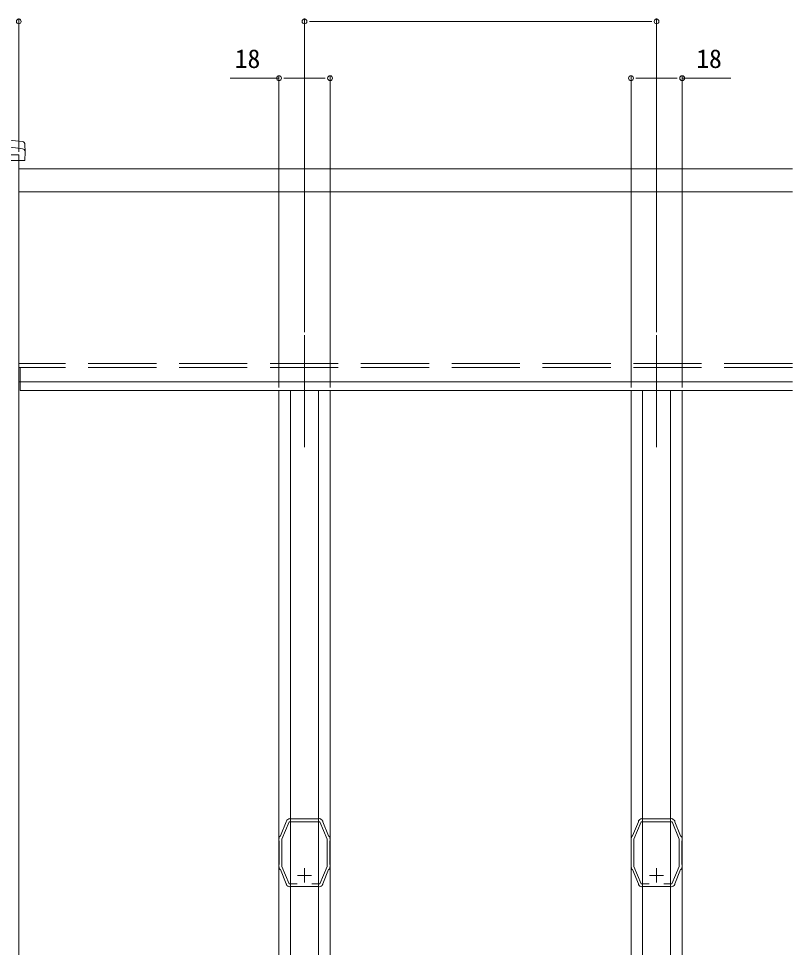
# Model space of a CAD drawing. Units: millimetres, scale not verified. Extents: x -990 to 990, y -1598 to 1604.
# Drawn here: x -471.3 to -198.7, y 936.2 to 1263.5 of the extents above; entities that cross this region are included whole.
import ezdxf
from ezdxf.enums import TextEntityAlignment as Align

# ---------------------------------------------------------------- set-up
doc = ezdxf.new("R2010")
doc.units = ezdxf.units.MM
doc.header["$LTSCALE"] = 8
doc.linetypes.add('DASHED3', pattern=[4, 3, -1])
for name, color, linetype, lineweight in [('0-2_YKK_ZWAK', 2, 'Continuous', 9), ('0-3_YKK_11', 4, 'Continuous', 9), ('0-4_YKK_12', 7, 'Continuous', 9), ('0-5_YKK_13', 6, 'Continuous', 9)]:
    doc.layers.add(name, color=color, linetype=linetype, lineweight=lineweight)
doc.styles.add('ＭＳ ゴシック', font='')
doc.styles.get('ＭＳ ゴシック').set_extended_font_data('MS Gothic')

msp = doc.modelspace()

# ---------------------------------------------------------------- linework, layer by layer
at = {"layer": '0-2_YKK_ZWAK', "linetype": 'DASHED3'}
for p, q in [((-546.224, 1215.477), (-471.224, 1215.477)), ((-471.224, 1215.477), (-471.224, 1213.477)), ((-198.724, 1141.977), (-471.224, 1141.977)), ((-198.724, 1140.477), (-471.224, 1140.477)), ((-470.724, 1140.477), (-470.724, 1135.477)), ((-198.724, 1140.477), (-470.724, 1140.477))]:
    msp.add_line(p, q, dxfattribs=at)
at = {"layer": '0-2_YKK_ZWAK'}
for p, q in [((-471.224, 1213.477), (-471.224, 761.954)), ((-471.224, 1135.477), (-471.224, 1210.477)), ((-198.724, 1210.477), (-471.224, 1210.477)), ((-198.724, 1202.477), (-471.224, 1202.477)), ((-370.574, 1151.977), (-370.574, 1112.477)), ((-246.574, 1151.977), (-246.574, 1112.477)), ((-198.724, 1135.477), (-471.224, 1135.477)), ((-470.724, 1135.477), (-470.724, 1132.477)), ((-198.724, 1132.477), (-470.724, 1132.477)), ((-379.574, 1132.477), (-379.574, 788.477)), ((-375.517, 1132.477), (-375.517, 788.477)), ((-365.631, 1132.477), (-365.631, 788.477)), ((-361.574, 1132.477), (-361.574, 788.477)), ((-255.574, 1132.477), (-255.574, 788.477)), ((-251.517, 1132.477), (-251.517, 788.477)), ((-241.631, 1132.477), (-241.631, 788.477)), ((-237.574, 1132.477), (-237.574, 788.477))]:
    msp.add_line(p, q, dxfattribs=at)
at = {"layer": '0-3_YKK_11'}
for p, q in [((-469.024, 1216.477), (-469.071, 1219.144)), ((-469.024, 1216.477), (-469.077, 1213.477)), ((-548.372, 1213.477), (-469.077, 1213.477))]:
    msp.add_line(p, q, dxfattribs=at)
for centre, radius, start, end in [((-508.724, 902.477), 320, 83.0403, 96.9597), ((-508.724, 902.477), 317.528, 82.97773, 97.02227), ((-470.071, 1219.126), 1, 1, 83.0403), ((-470.027, 1216.63), 1, 1, 82.97773)]:
    msp.add_arc(centre, radius, start, end, dxfattribs=at)
at = {"layer": '0-4_YKK_12'}
for p, q in [((-370.574, 964.076), (-370.574, 959.076)), ((-246.574, 964.076), (-246.574, 959.076)), ((-373.074, 961.576), (-368.074, 961.576)), ((-249.074, 961.576), (-244.074, 961.576)), ((-373.164, 958.577), (-375.977, 958.577)), ((-249.164, 958.577), (-251.977, 958.577))]:
    msp.add_line(p, q, dxfattribs=at)
for points in [[(-376.962, 980.794), (-376.977, 980.639), (-376.984, 980.502), (-379.062, 975.558), (-379.16, 975.455), (-379.257, 975.353), (-379.457, 974.876)], [(-373.164, 958.577), (-375.977, 958.577), (-378.574, 964.759), (-378.574, 974.395), (-376.019, 980.477), (-365.13, 980.477), (-362.574, 974.395), (-362.574, 964.758), (-365.172, 958.577), (-367.984, 958.577)], [(-365.631, 981.477), (-375.517, 981.477), (-375.646, 981.523), (-375.794, 981.569)], [(-365.354, 981.569), (-365.503, 981.523), (-365.631, 981.477)], [(-361.691, 974.876), (-361.892, 975.353), (-361.989, 975.455), (-362.086, 975.558), (-364.165, 980.502), (-364.172, 980.639), (-364.187, 980.794)], [(-252.962, 980.794), (-252.977, 980.639), (-252.984, 980.502), (-255.062, 975.558), (-255.16, 975.455), (-255.257, 975.353), (-255.457, 974.876)], [(-249.164, 958.577), (-251.977, 958.577), (-254.574, 964.759), (-254.574, 974.395), (-252.019, 980.477), (-241.13, 980.477), (-238.574, 974.395), (-238.574, 964.758), (-241.172, 958.577), (-243.984, 958.577)], [(-241.631, 981.477), (-251.517, 981.477), (-251.646, 981.523), (-251.794, 981.569)], [(-241.354, 981.569), (-241.503, 981.523), (-241.631, 981.477)], [(-237.691, 974.876), (-237.892, 975.353), (-237.989, 975.455), (-238.086, 975.558), (-240.165, 980.502), (-240.172, 980.639), (-240.187, 980.794)], [(-379.574, 974.295), (-379.574, 973.777), (-379.524, 973.644), (-379.474, 973.512), (-379.474, 965.641), (-379.524, 965.509), (-379.574, 965.377), (-379.574, 964.859)], [(-361.574, 964.859), (-361.574, 965.377), (-361.624, 965.509), (-361.674, 965.641), (-361.674, 973.512), (-361.624, 973.644), (-361.574, 973.777), (-361.574, 974.295)], [(-255.574, 974.295), (-255.574, 973.777), (-255.524, 973.644), (-255.474, 973.512), (-255.474, 965.641), (-255.524, 965.509), (-255.574, 965.377), (-255.574, 964.859)], [(-237.574, 964.859), (-237.574, 965.377), (-237.624, 965.509), (-237.674, 965.641), (-237.674, 973.512), (-237.624, 973.644), (-237.574, 973.777), (-237.574, 974.295)], [(-379.457, 964.278), (-379.257, 963.801), (-379.16, 963.698), (-379.062, 963.596), (-376.984, 958.652), (-376.977, 958.515), (-376.962, 958.36)], [(-364.187, 958.36), (-364.171, 958.515), (-364.165, 958.652), (-362.086, 963.596), (-361.989, 963.698), (-361.892, 963.801), (-361.691, 964.278)], [(-255.457, 964.278), (-255.257, 963.801), (-255.16, 963.698), (-255.062, 963.596), (-252.984, 958.652), (-252.977, 958.515), (-252.962, 958.36)], [(-240.187, 958.36), (-240.171, 958.515), (-240.165, 958.652), (-238.086, 963.596), (-237.989, 963.698), (-237.892, 963.801), (-237.691, 964.278)], [(-375.794, 957.584), (-375.646, 957.63), (-375.517, 957.677), (-365.631, 957.677), (-365.503, 957.63), (-365.354, 957.584)], [(-251.794, 957.584), (-251.646, 957.63), (-251.517, 957.677), (-241.631, 957.677), (-241.503, 957.63), (-241.354, 957.584)]]:
    msp.add_lwpolyline(points, dxfattribs=at)
for centre, start, end in [((-375.644, 980.077), 95.73921, 151.44435), ((-365.504, 980.077), 28.55562, 84.26075), ((-251.644, 980.077), 95.73921, 151.44435), ((-241.504, 980.077), 28.55562, 84.26075), ((-378.074, 974.295), 157.21229, 180.00002), ((-363.074, 974.295), 359.99994, 22.78745), ((-254.074, 974.295), 157.21229, 180.00002), ((-239.074, 974.295), 359.99994, 22.78745), ((-378.074, 964.859), 179.99992, 202.78766), ((-363.074, 964.859), 337.21227, 0), ((-254.074, 964.859), 179.99992, 202.78766), ((-239.074, 964.859), 337.21227, 0), ((-375.644, 959.077), 208.55653, 264.26086), ((-365.504, 959.077), 275.73917, 331.44408), ((-251.644, 959.077), 208.55653, 264.26086), ((-241.504, 959.077), 275.73917, 331.44408)]:
    msp.add_arc(centre, 1.5, start, end, dxfattribs=at)
at = {"layer": '0-5_YKK_13'}
for p, q in [((-471.224, 1216.477), (-471.224, 1263.477)), ((-370.574, 1152.977), (-370.574, 1263.477)), ((-246.574, 1152.977), (-246.574, 1263.477)), ((-368.874, 1262.477), (-367.174, 1262.477)), ((-367.174, 1262.477), (-249.974, 1262.477)), ((-248.274, 1262.477), (-249.974, 1262.477)), ((-379.574, 1242.477), (-396.734, 1242.477)), ((-379.574, 1133.477), (-379.574, 1243.477)), ((-377.874, 1242.477), (-376.174, 1242.477)), ((-364.974, 1242.477), (-376.174, 1242.477)), ((-363.274, 1242.477), (-364.974, 1242.477)), ((-361.574, 1133.477), (-361.574, 1243.477)), ((-255.574, 1133.477), (-255.574, 1243.477)), ((-253.874, 1242.477), (-252.174, 1242.477)), ((-252.174, 1242.477), (-240.974, 1242.477)), ((-239.274, 1242.477), (-240.974, 1242.477)), ((-237.574, 1133.477), (-237.574, 1243.477)), ((-237.574, 1242.477), (-220.414, 1242.477))]:
    msp.add_line(p, q, dxfattribs=at)
for centre, start, end in [((-471.224, 1262.477), 0, 180), ((-370.574, 1262.477), 0, 180), ((-246.574, 1262.477), 0, 180), ((-471.224, 1262.477), 180, 0), ((-370.574, 1262.477), 180, 0), ((-246.574, 1262.477), 180, 0), ((-379.574, 1242.477), 0, 180), ((-379.574, 1242.477), 180, 0), ((-361.574, 1242.477), 0, 180), ((-361.574, 1242.477), 180, 0), ((-255.574, 1242.477), 0, 180), ((-255.574, 1242.477), 180, 0), ((-237.574, 1242.477), 0, 180), ((-237.574, 1242.477), 180, 0)]:
    msp.add_arc(centre, 0.85, start, end, dxfattribs=at)

# ---------------------------------------------------------------- texts
at = {"layer": '0-5_YKK_13', "style": 'ＭＳ ゴシック'}
for p in [(-395.134, 1244.077), (-232.574, 1244.077)]:
    msp.add_text('18', height=6.598, dxfattribs=at).set_placement(p, align=Align.BOTTOM_LEFT)

doc.saveas('drawing.dxf')
